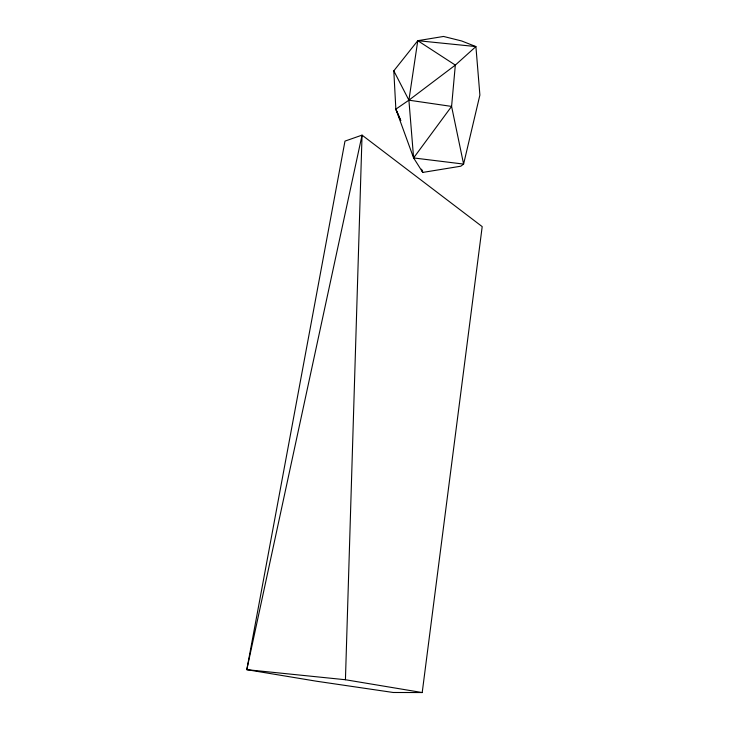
<?xml version="1.0" encoding="UTF-8"?>
<svg xmlns="http://www.w3.org/2000/svg" width="729" height="729" viewBox="0 0 729 729"><rect width="100%" height="100%" fill="white"/><g stroke="black" fill="none" stroke-linecap="round" stroke-linejoin="round"><path stroke-width="1.09" d="M413.644 155.678L413.607 157.938L422.793 172.418L460.819 166.203L463.598 164.08L479.892 95.052L475.909 46.574L461.648 40.97L443.533 36.45L417.781 40.687L393.806 70.841L395.856 109.15L413.607 157.938L463.598 164.08L451.588 106.416L455.324 65.1L475.909 46.574L417.781 40.687L408.905 100.183L413.607 157.938L451.588 106.416L408.905 100.183L395.856 109.15L400.713 120.558M345.437 679.738L362.049 135.129L344.981 141.107L246.803 669.669L316.34 681.196L393.223 692.486L422.209 692.55L482.197 226.619L362.049 135.129L246.803 669.669L345.437 679.738L422.209 692.55M417.781 40.687L455.324 65.1L408.905 100.183L393.806 70.841M395.856 109.15L400.74 120.449M422.793 172.418L421.462 169.301L422.793 172.418"/></g></svg>
